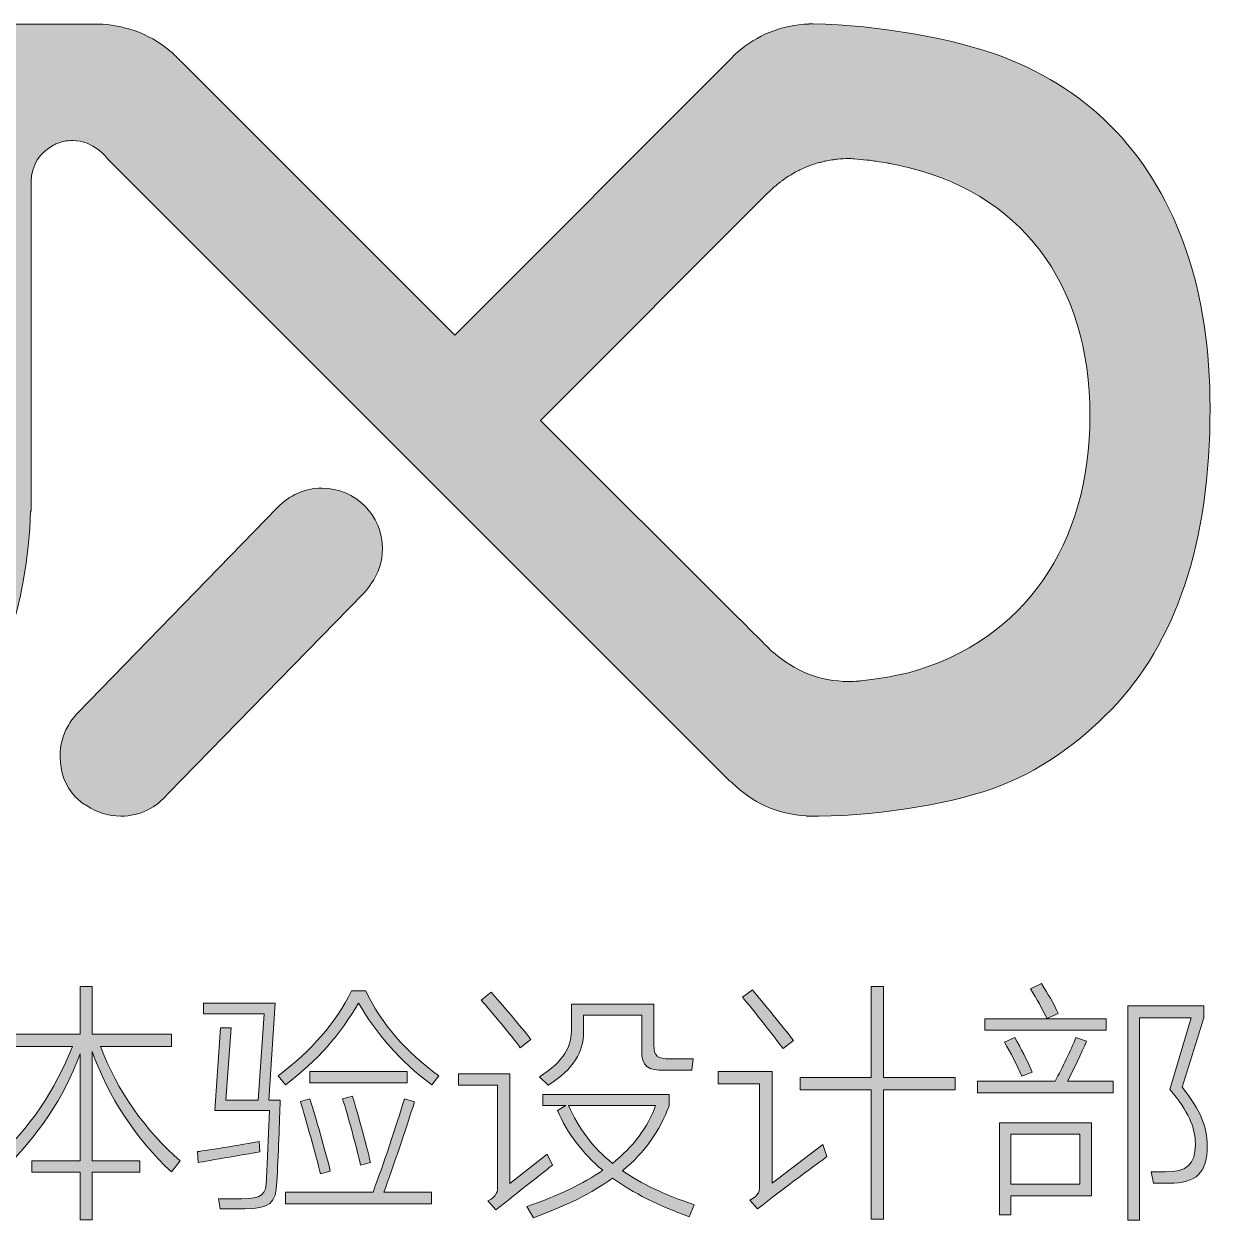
# Model space of a CAD drawing. Extents: x 96704 to 336282, y 34580 to 122302.
# Drawn here: x 167867 to 168879, y 49487 to 50508 of the extents above; entities that cross this region are included whole.
import ezdxf

# ---------------------------------------------------------------- set-up
doc = ezdxf.new("R2010")
doc.units = 0
doc.header["$LTSCALE"] = 1000
doc.header["$MEASUREMENT"] = 0
doc.layers.add('_U+56FE_U+5C42 1', color=7, linetype='Continuous')

# ---------------------------------------------------------------- blocks, each defined once
blk = doc.blocks.new('block 3')
at = {"layer": '_U+56FE_U+5C42 1'}
h = blk.add_hatch(color=251, dxfattribs=at)
h.dxf.hatch_style = 2
edge = h.paths.add_edge_path()
edge.add_spline(control_points=[(94.474, -162.055), (94.179, -162.605), (93.86, -163.107), (93.518, -163.545), (93.518, -163.545), (93.359, -163.13), (93.359, -163.13), (94.044, -162.23), (94.713, -160.851), (95.12, -159.481), (95.12, -159.481), (95.494, -159.545), (95.494, -159.545), (95.311, -160.15), (95.096, -160.748), (94.841, -161.306), (94.841, -161.306), (94.841, -166.525), (94.841, -166.525), (94.841, -166.525), (94.474, -166.525), (94.474, -166.525), (94.474, -166.525), (94.474, -162.055), (94.474, -162.055)], knot_values=[0, 0, 0, 0, 1, 1, 1, 2, 2, 2, 3, 3, 3, 4, 4, 4, 5, 5, 5, 6, 6, 6, 7, 7, 7, 8, 8, 8, 8], degree=3, periodic=0)
edge = h.paths.add_edge_path()
edge.add_spline(control_points=[(97.709, -165.115), (97.709, -165.115), (96.227, -165.115), (96.227, -165.115), (96.227, -165.115), (96.227, -164.764), (96.227, -164.764), (96.227, -164.764), (97.709, -164.764), (97.709, -164.764), (97.709, -164.764), (97.709, -161.481), (97.709, -161.481), (97.199, -162.844), (96.442, -163.975), (95.271, -165.123), (95.271, -165.123), (95.048, -164.788), (95.048, -164.788), (96.187, -163.728), (96.936, -162.612), (97.47, -161.25), (97.47, -161.25), (95.462, -161.25), (95.462, -161.25), (95.462, -161.25), (95.462, -160.875), (95.462, -160.875), (95.462, -160.875), (97.709, -160.875), (97.709, -160.875), (97.709, -160.875), (97.709, -159.409), (97.709, -159.409), (97.709, -159.409), (98.076, -159.409), (98.076, -159.409), (98.076, -159.409), (98.076, -160.875), (98.076, -160.875), (98.076, -160.875), (100.514, -160.875), (100.514, -160.875), (100.514, -160.875), (100.514, -161.25), (100.514, -161.25), (100.514, -161.25), (98.331, -161.25), (98.331, -161.25), (98.849, -162.612), (99.709, -163.832), (100.785, -164.772), (100.785, -164.772), (100.514, -165.107), (100.514, -165.107), (99.43, -164.111), (98.57, -162.78), (98.076, -161.409), (98.076, -161.409), (98.076, -164.764), (98.076, -164.764), (98.076, -164.764), (99.542, -164.764), (99.542, -164.764), (99.542, -164.764), (99.542, -165.115), (99.542, -165.115), (99.542, -165.115), (98.076, -165.115), (98.076, -165.115), (98.076, -165.115), (98.076, -166.581), (98.076, -166.581), (98.076, -166.581), (97.709, -166.581), (97.709, -166.581), (97.709, -166.581), (97.709, -165.115), (97.709, -165.115)], knot_values=[0, 0, 0, 0, 1, 1, 1, 2, 2, 2, 3, 3, 3, 4, 4, 4, 5, 5, 5, 6, 6, 6, 7, 7, 7, 8, 8, 8, 9, 9, 9, 10, 10, 10, 11, 11, 11, 12, 12, 12, 13, 13, 13, 14, 14, 14, 15, 15, 15, 16, 16, 16, 17, 17, 17, 18, 18, 18, 19, 19, 19, 20, 20, 20, 21, 21, 21, 22, 22, 22, 23, 23, 23, 24, 24, 24, 25, 25, 25, 26, 26, 26, 26], degree=3, periodic=0)
h = blk.add_hatch(color=251, dxfattribs=at)
h.dxf.hatch_style = 2
edge = h.paths.add_edge_path()
edge.add_spline(control_points=[(101.335, -164.82), (101.335, -164.82), (101.319, -164.485), (101.319, -164.485), (101.558, -164.453), (103.017, -164.214), (103.216, -164.174), (103.216, -164.174), (103.232, -164.493), (103.232, -164.493), (103.056, -164.517), (101.566, -164.78), (101.335, -164.82)], knot_values=[0, 0, 0, 0, 1, 1, 1, 2, 2, 2, 3, 3, 3, 4, 4, 4, 4], degree=3, periodic=0)
edge = h.paths.add_edge_path()
edge.add_spline(control_points=[(102.682, -165.935), (103.28, -165.935), (103.431, -165.824), (103.439, -165.306), (103.439, -165.306), (103.527, -163.218), (103.527, -163.218), (103.527, -163.218), (101.853, -163.218), (101.853, -163.218), (101.853, -163.218), (102.028, -160.676), (102.028, -160.676), (102.028, -160.676), (102.347, -160.676), (102.347, -160.676), (102.347, -160.676), (102.188, -162.907), (102.188, -162.907), (102.188, -162.907), (103.184, -162.907), (103.184, -162.907), (103.184, -162.907), (103.367, -160.246), (103.367, -160.246), (103.367, -160.246), (101.503, -160.246), (101.503, -160.246), (101.503, -160.246), (101.503, -159.919), (101.503, -159.919), (101.503, -159.919), (103.702, -159.919), (103.702, -159.919), (103.702, -159.919), (103.511, -162.907), (103.511, -162.907), (103.511, -162.907), (103.861, -162.907), (103.861, -162.907), (103.837, -163.505), (103.797, -164.652), (103.758, -165.417), (103.734, -166.079), (103.519, -166.238), (102.77, -166.238), (102.77, -166.238), (102.013, -166.238), (102.013, -166.238), (102.013, -166.238), (101.957, -165.935), (101.957, -165.935), (101.957, -165.935), (102.682, -165.935), (102.682, -165.935)], knot_values=[0, 0, 0, 0, 1, 1, 1, 2, 2, 2, 3, 3, 3, 4, 4, 4, 5, 5, 5, 6, 6, 6, 7, 7, 7, 8, 8, 8, 9, 9, 9, 10, 10, 10, 11, 11, 11, 12, 12, 12, 13, 13, 13, 14, 14, 14, 15, 15, 15, 16, 16, 16, 17, 17, 17, 18, 18, 18, 18], degree=3, periodic=0)
edge = h.paths.add_edge_path()
edge.add_spline(control_points=[(106.268, -159.919), (105.718, -160.86), (105.009, -161.688), (104.021, -162.429), (104.021, -162.429), (103.797, -162.15), (103.797, -162.15), (104.817, -161.393), (105.559, -160.525), (106.053, -159.545), (106.053, -159.545), (106.491, -159.545), (106.491, -159.545), (106.977, -160.565), (107.726, -161.417), (108.73, -162.15), (108.73, -162.15), (108.515, -162.429), (108.515, -162.429), (107.535, -161.696), (106.818, -160.867), (106.268, -159.919)], knot_values=[0, 0, 0, 0, 1, 1, 1, 2, 2, 2, 3, 3, 3, 4, 4, 4, 5, 5, 5, 6, 6, 6, 7, 7, 7, 7], degree=3, periodic=0)
edge = h.paths.add_edge_path()
edge.add_spline(control_points=[(107.049, -165.728), (107.049, -165.728), (108.507, -165.728), (108.507, -165.728), (108.507, -165.728), (108.507, -166.087), (108.507, -166.087), (108.507, -166.087), (104.021, -166.087), (104.021, -166.087), (104.021, -166.087), (104.021, -165.728), (104.021, -165.728), (104.021, -165.728), (106.714, -165.728), (106.714, -165.728), (107.017, -164.907), (107.431, -163.688), (107.678, -162.859), (107.678, -162.859), (107.989, -162.955), (107.989, -162.955), (107.742, -163.72), (107.336, -164.947), (107.049, -165.728)], knot_values=[0, 0, 0, 0, 1, 1, 1, 2, 2, 2, 3, 3, 3, 4, 4, 4, 5, 5, 5, 6, 6, 6, 7, 7, 7, 8, 8, 8, 8], degree=3, periodic=0)
edge = h.paths.add_edge_path()
edge.add_spline(control_points=[(104.483, -162.947), (104.483, -162.947), (104.77, -162.859), (104.77, -162.859), (104.945, -163.409), (105.256, -164.501), (105.399, -165.083), (105.399, -165.083), (105.096, -165.17), (105.096, -165.17), (104.953, -164.581), (104.642, -163.489), (104.483, -162.947)], knot_values=[0, 0, 0, 0, 1, 1, 1, 2, 2, 2, 3, 3, 3, 4, 4, 4, 4], degree=3, periodic=0)
h.paths.add_polyline_path([(104.77, -162.373), (104.77, -162.023), (107.766, -162.023), (107.766, -162.373)])
edge = h.paths.add_edge_path()
edge.add_spline(control_points=[(105.774, -162.859), (105.774, -162.859), (106.077, -162.78), (106.077, -162.78), (106.236, -163.266), (106.507, -164.278), (106.634, -164.82), (106.634, -164.82), (106.331, -164.899), (106.331, -164.899), (106.204, -164.358), (105.941, -163.369), (105.774, -162.859)], knot_values=[0, 0, 0, 0, 1, 1, 1, 2, 2, 2, 3, 3, 3, 4, 4, 4, 4], degree=3, periodic=0)
h = blk.add_hatch(color=251, dxfattribs=at)
h.dxf.hatch_style = 2
edge = h.paths.add_edge_path()
edge.add_spline(control_points=[(118.532, -166.246), (118.532, -166.246), (118.293, -165.975), (118.293, -165.975), (118.596, -165.824), (118.596, -165.68), (118.596, -165.505), (118.596, -165.505), (118.596, -162.397), (118.596, -162.397), (118.596, -162.397), (117.321, -162.397), (117.321, -162.397), (117.321, -162.397), (117.321, -162.023), (117.321, -162.023), (117.321, -162.023), (118.978, -162.023), (118.978, -162.023), (118.978, -162.023), (118.978, -165.449), (118.978, -165.449), (118.978, -165.449), (120.54, -164.27), (120.54, -164.27), (120.54, -164.27), (120.667, -164.637), (120.667, -164.637), (120.42, -164.82), (119.305, -165.625), (118.532, -166.246)], knot_values=[0, 0, 0, 0, 1, 1, 1, 2, 2, 2, 3, 3, 3, 4, 4, 4, 5, 5, 5, 6, 6, 6, 7, 7, 7, 8, 8, 8, 9, 9, 9, 10, 10, 10, 10], degree=3, periodic=0)
edge = h.paths.add_edge_path()
edge.add_spline(control_points=[(118.07, -159.736), (118.07, -159.736), (118.372, -159.513), (118.372, -159.513), (118.699, -159.887), (119.337, -160.692), (119.639, -161.067), (119.639, -161.067), (119.321, -161.314), (119.321, -161.314), (119.034, -160.947), (118.396, -160.126), (118.07, -159.736)], knot_values=[0, 0, 0, 0, 1, 1, 1, 2, 2, 2, 3, 3, 3, 4, 4, 4, 4], degree=3, periodic=0)
h.paths.add_polyline_path([(122.022, -162.589), (119.839, -162.589), (119.839, -162.206), (122.022, -162.206), (122.022, -159.409), (122.405, -159.409), (122.405, -162.206), (124.604, -162.206), (124.604, -162.589), (122.405, -162.589), (122.405, -166.565), (122.022, -166.565)])
h = blk.add_hatch(color=251, dxfattribs=at)
h.dxf.hatch_style = 2
edge = h.paths.add_edge_path()
edge.add_spline(control_points=[(128.062, -162.318), (128.062, -162.318), (129.465, -162.318), (129.465, -162.318), (129.465, -162.318), (129.465, -162.676), (129.465, -162.676), (129.465, -162.676), (125.289, -162.676), (125.289, -162.676), (125.289, -162.676), (125.289, -162.318), (125.289, -162.318), (125.289, -162.318), (127.68, -162.318), (127.68, -162.318), (127.911, -161.895), (128.15, -161.393), (128.317, -160.979), (128.317, -160.979), (128.644, -161.09), (128.644, -161.09), (128.477, -161.481), (128.27, -161.919), (128.062, -162.318)], knot_values=[0, 0, 0, 0, 1, 1, 1, 2, 2, 2, 3, 3, 3, 4, 4, 4, 5, 5, 5, 6, 6, 6, 7, 7, 7, 8, 8, 8, 8], degree=3, periodic=0)
h.paths.add_polyline_path([(125.52, -160.748), (125.52, -160.405), (129.25, -160.405), (129.25, -160.748)])
h.paths.add_polyline_path([(125.967, -163.601), (128.795, -163.601), (128.795, -165.84), (126.317, -165.84), (126.317, -166.429), (125.967, -166.429)])
edge = h.paths.add_edge_path()
edge.add_spline(control_points=[(126.126, -161.122), (126.126, -161.122), (126.445, -160.979), (126.445, -160.979), (126.628, -161.314), (126.803, -161.656), (126.979, -162.039), (126.979, -162.039), (126.652, -162.166), (126.652, -162.166), (126.493, -161.8), (126.325, -161.457), (126.126, -161.122)], knot_values=[0, 0, 0, 0, 1, 1, 1, 2, 2, 2, 3, 3, 3, 4, 4, 4, 4], degree=3, periodic=0)
h.paths.add_polyline_path([(126.317, -165.489), (128.437, -165.489), (128.437, -163.943), (126.317, -163.943)])
edge = h.paths.add_edge_path()
edge.add_spline(control_points=[(126.923, -159.481), (126.923, -159.481), (127.266, -159.321), (127.266, -159.321), (127.457, -159.632), (127.616, -159.903), (127.776, -160.238), (127.776, -160.238), (127.425, -160.397), (127.425, -160.397), (127.282, -160.079), (127.122, -159.8), (126.923, -159.481)], knot_values=[0, 0, 0, 0, 1, 1, 1, 2, 2, 2, 3, 3, 3, 4, 4, 4, 4], degree=3, periodic=0)
edge = h.paths.add_edge_path()
edge.add_spline(control_points=[(129.911, -160.007), (129.911, -160.007), (132.246, -160.007), (132.246, -160.007), (132.246, -160.007), (132.246, -160.373), (132.246, -160.373), (132.246, -160.373), (131.584, -162.501), (131.584, -162.501), (132.15, -163.218), (132.357, -163.712), (132.357, -164.302), (132.357, -165.131), (132.031, -165.457), (131.17, -165.457), (131.17, -165.457), (130.708, -165.457), (130.708, -165.457), (130.708, -165.457), (130.628, -165.107), (130.628, -165.107), (130.628, -165.107), (131.059, -165.107), (131.059, -165.107), (131.744, -165.107), (131.991, -164.876), (131.991, -164.254), (131.991, -163.728), (131.768, -163.234), (131.21, -162.573), (131.21, -162.573), (131.863, -160.373), (131.863, -160.373), (131.863, -160.373), (130.278, -160.373), (130.278, -160.373), (130.278, -160.373), (130.278, -166.589), (130.278, -166.589), (130.278, -166.589), (129.911, -166.589), (129.911, -166.589), (129.911, -166.589), (129.911, -160.007), (129.911, -160.007)], knot_values=[0, 0, 0, 0, 1, 1, 1, 2, 2, 2, 3, 3, 3, 4, 4, 4, 5, 5, 5, 6, 6, 6, 7, 7, 7, 8, 8, 8, 9, 9, 9, 10, 10, 10, 11, 11, 11, 12, 12, 12, 13, 13, 13, 14, 14, 14, 15, 15, 15, 15], degree=3, periodic=0)
h = blk.add_hatch(color=251, dxfattribs=at)
h.dxf.hatch_style = 2
edge = h.paths.add_edge_path()
edge.add_spline(control_points=[(110.491, -166.278), (110.491, -166.278), (110.244, -165.999), (110.244, -165.999), (110.539, -165.848), (110.539, -165.704), (110.539, -165.537), (110.539, -165.537), (110.539, -162.445), (110.539, -162.445), (110.539, -162.445), (109.344, -162.445), (109.344, -162.445), (109.344, -162.445), (109.344, -162.095), (109.344, -162.095), (109.344, -162.095), (110.922, -162.095), (110.922, -162.095), (110.922, -162.095), (110.922, -165.465), (110.922, -165.465), (110.922, -165.465), (112.069, -164.565), (112.069, -164.565), (112.069, -164.565), (112.228, -164.899), (112.228, -164.899), (112.053, -165.035), (111.185, -165.72), (110.491, -166.278)], knot_values=[0, 0, 0, 0, 1, 1, 1, 2, 2, 2, 3, 3, 3, 4, 4, 4, 5, 5, 5, 6, 6, 6, 7, 7, 7, 8, 8, 8, 9, 9, 9, 10, 10, 10, 10], degree=3, periodic=0)
edge = h.paths.add_edge_path()
edge.add_spline(control_points=[(110.037, -159.824), (110.037, -159.824), (110.34, -159.584), (110.34, -159.584), (110.651, -159.927), (111.256, -160.644), (111.567, -161.035), (111.567, -161.035), (111.24, -161.29), (111.24, -161.29), (110.954, -160.907), (110.348, -160.182), (110.037, -159.824)], knot_values=[0, 0, 0, 0, 1, 1, 1, 2, 2, 2, 3, 3, 3, 4, 4, 4, 4], degree=3, periodic=0)
edge = h.paths.add_edge_path()
edge.add_spline(control_points=[(115.814, -162.732), (115.814, -162.732), (115.814, -163.075), (115.814, -163.075), (115.527, -163.84), (115.073, -164.501), (114.38, -165.075), (114.954, -165.473), (115.679, -165.808), (116.587, -166.119), (116.587, -166.119), (116.428, -166.485), (116.428, -166.485), (115.48, -166.143), (114.707, -165.752), (114.077, -165.298), (113.448, -165.752), (112.651, -166.151), (111.647, -166.517), (111.647, -166.517), (111.44, -166.174), (111.44, -166.174), (112.396, -165.84), (113.169, -165.473), (113.774, -165.059), (113.145, -164.533), (112.691, -163.927), (112.38, -163.218), (112.38, -163.218), (112.635, -163.067), (112.635, -163.067), (112.635, -163.067), (111.934, -163.067), (111.934, -163.067), (111.934, -163.067), (111.934, -162.732), (111.934, -162.732), (111.934, -162.732), (115.814, -162.732), (115.814, -162.732)], knot_values=[0, 0, 0, 0, 1, 1, 1, 2, 2, 2, 3, 3, 3, 4, 4, 4, 5, 5, 5, 6, 6, 6, 7, 7, 7, 8, 8, 8, 9, 9, 9, 10, 10, 10, 11, 11, 11, 12, 12, 12, 13, 13, 13, 13], degree=3, periodic=0)
edge = h.paths.add_edge_path()
edge.add_spline(control_points=[(115.679, -161.983), (115.161, -161.999), (114.97, -161.863), (114.97, -161.37), (114.97, -161.37), (114.97, -160.286), (114.97, -160.286), (114.97, -160.286), (113.185, -160.286), (113.185, -160.286), (113.185, -160.286), (113.185, -160.828), (113.185, -160.828), (113.185, -161.401), (112.882, -161.951), (112.093, -162.445), (112.093, -162.445), (111.83, -162.182), (111.83, -162.182), (112.595, -161.688), (112.818, -161.274), (112.818, -160.668), (112.818, -160.668), (112.818, -159.951), (112.818, -159.951), (112.818, -159.951), (115.344, -159.951), (115.344, -159.951), (115.344, -159.951), (115.344, -161.21), (115.344, -161.21), (115.344, -161.561), (115.464, -161.632), (115.838, -161.632), (115.838, -161.632), (116.555, -161.632), (116.555, -161.632), (116.555, -161.632), (116.516, -161.983), (116.516, -161.983), (116.516, -161.983), (115.679, -161.983), (115.679, -161.983)], knot_values=[0, 0, 0, 0, 1, 1, 1, 2, 2, 2, 3, 3, 3, 4, 4, 4, 5, 5, 5, 6, 6, 6, 7, 7, 7, 8, 8, 8, 9, 9, 9, 10, 10, 10, 11, 11, 11, 12, 12, 12, 13, 13, 13, 14, 14, 14, 14], degree=3, periodic=0)
edge = h.paths.add_edge_path()
edge.add_spline(control_points=[(114.069, -164.844), (114.731, -164.326), (115.153, -163.736), (115.4, -163.067), (115.4, -163.067), (112.723, -163.067), (112.723, -163.067), (113.025, -163.768), (113.456, -164.35), (114.069, -164.844)], knot_values=[0, 0, 0, 0, 1, 1, 1, 2, 2, 2, 3, 3, 3, 3], degree=3, periodic=0)
at = {"layer": '_U+56FE_U+5C42 1', "lineweight": 0}
for points in [[(122.022, -162.589), (119.839, -162.589), (119.839, -162.206), (122.022, -162.206), (122.022, -159.409), (122.405, -159.409), (122.405, -162.206), (124.604, -162.206), (124.604, -162.589), (122.405, -162.589), (122.405, -166.565), (122.022, -166.565), (122.022, -162.589)], [(125.52, -160.748), (125.52, -160.405), (129.25, -160.405), (129.25, -160.748), (125.52, -160.748)], [(104.77, -162.373), (104.77, -162.023), (107.766, -162.023), (107.766, -162.373), (104.77, -162.373)], [(125.967, -163.601), (128.795, -163.601), (128.795, -165.84), (126.317, -165.84), (126.317, -166.429), (125.967, -166.429), (125.967, -163.601)], [(126.317, -165.489), (128.437, -165.489), (128.437, -163.943), (126.317, -163.943), (126.317, -165.489)]]:
    blk.add_lwpolyline(points, dxfattribs=at)
for points, knots in [([(97.709, -165.115), (97.709, -165.115), (96.227, -165.115), (96.227, -165.115), (96.227, -165.115), (96.227, -164.764), (96.227, -164.764), (96.227, -164.764), (97.709, -164.764), (97.709, -164.764), (97.709, -164.764), (97.709, -161.481), (97.709, -161.481), (97.199, -162.844), (96.442, -163.975), (95.271, -165.123), (95.271, -165.123), (95.048, -164.788), (95.048, -164.788), (96.187, -163.728), (96.936, -162.612), (97.47, -161.25), (97.47, -161.25), (95.462, -161.25), (95.462, -161.25), (95.462, -161.25), (95.462, -160.875), (95.462, -160.875), (95.462, -160.875), (97.709, -160.875), (97.709, -160.875), (97.709, -160.875), (97.709, -159.409), (97.709, -159.409), (97.709, -159.409), (98.076, -159.409), (98.076, -159.409), (98.076, -159.409), (98.076, -160.875), (98.076, -160.875), (98.076, -160.875), (100.514, -160.875), (100.514, -160.875), (100.514, -160.875), (100.514, -161.25), (100.514, -161.25), (100.514, -161.25), (98.331, -161.25), (98.331, -161.25), (98.849, -162.612), (99.709, -163.832), (100.785, -164.772), (100.785, -164.772), (100.514, -165.107), (100.514, -165.107), (99.43, -164.111), (98.57, -162.78), (98.076, -161.409), (98.076, -161.409), (98.076, -164.764), (98.076, -164.764), (98.076, -164.764), (99.542, -164.764), (99.542, -164.764), (99.542, -164.764), (99.542, -165.115), (99.542, -165.115), (99.542, -165.115), (98.076, -165.115), (98.076, -165.115), (98.076, -165.115), (98.076, -166.581), (98.076, -166.581), (98.076, -166.581), (97.709, -166.581), (97.709, -166.581), (97.709, -166.581), (97.709, -165.115), (97.709, -165.115)], [0, 0, 0, 0, 1, 1, 1, 2, 2, 2, 3, 3, 3, 4, 4, 4, 5, 5, 5, 6, 6, 6, 7, 7, 7, 8, 8, 8, 9, 9, 9, 10, 10, 10, 11, 11, 11, 12, 12, 12, 13, 13, 13, 14, 14, 14, 15, 15, 15, 16, 16, 16, 17, 17, 17, 18, 18, 18, 19, 19, 19, 20, 20, 20, 21, 21, 21, 22, 22, 22, 23, 23, 23, 24, 24, 24, 25, 25, 25, 26, 26, 26, 26]), ([(106.268, -159.919), (105.718, -160.86), (105.009, -161.688), (104.021, -162.429), (104.021, -162.429), (103.797, -162.15), (103.797, -162.15), (104.817, -161.393), (105.559, -160.525), (106.053, -159.545), (106.053, -159.545), (106.491, -159.545), (106.491, -159.545), (106.977, -160.565), (107.726, -161.417), (108.73, -162.15), (108.73, -162.15), (108.515, -162.429), (108.515, -162.429), (107.535, -161.696), (106.818, -160.867), (106.268, -159.919)], [0, 0, 0, 0, 1, 1, 1, 2, 2, 2, 3, 3, 3, 4, 4, 4, 5, 5, 5, 6, 6, 6, 7, 7, 7, 7]), ([(118.07, -159.736), (118.07, -159.736), (118.372, -159.513), (118.372, -159.513), (118.699, -159.887), (119.337, -160.692), (119.639, -161.067), (119.639, -161.067), (119.321, -161.314), (119.321, -161.314), (119.034, -160.947), (118.396, -160.126), (118.07, -159.736)], [0, 0, 0, 0, 1, 1, 1, 2, 2, 2, 3, 3, 3, 4, 4, 4, 4]), ([(126.923, -159.481), (126.923, -159.481), (127.266, -159.321), (127.266, -159.321), (127.457, -159.632), (127.616, -159.903), (127.776, -160.238), (127.776, -160.238), (127.425, -160.397), (127.425, -160.397), (127.282, -160.079), (127.122, -159.8), (126.923, -159.481)], [0, 0, 0, 0, 1, 1, 1, 2, 2, 2, 3, 3, 3, 4, 4, 4, 4]), ([(102.682, -165.935), (103.28, -165.935), (103.431, -165.824), (103.439, -165.306), (103.439, -165.306), (103.527, -163.218), (103.527, -163.218), (103.527, -163.218), (101.853, -163.218), (101.853, -163.218), (101.853, -163.218), (102.028, -160.676), (102.028, -160.676), (102.028, -160.676), (102.347, -160.676), (102.347, -160.676), (102.347, -160.676), (102.188, -162.907), (102.188, -162.907), (102.188, -162.907), (103.184, -162.907), (103.184, -162.907), (103.184, -162.907), (103.367, -160.246), (103.367, -160.246), (103.367, -160.246), (101.503, -160.246), (101.503, -160.246), (101.503, -160.246), (101.503, -159.919), (101.503, -159.919), (101.503, -159.919), (103.702, -159.919), (103.702, -159.919), (103.702, -159.919), (103.511, -162.907), (103.511, -162.907), (103.511, -162.907), (103.861, -162.907), (103.861, -162.907), (103.837, -163.505), (103.797, -164.652), (103.758, -165.417), (103.734, -166.079), (103.519, -166.238), (102.77, -166.238), (102.77, -166.238), (102.013, -166.238), (102.013, -166.238), (102.013, -166.238), (101.957, -165.935), (101.957, -165.935), (101.957, -165.935), (102.682, -165.935), (102.682, -165.935)], [0, 0, 0, 0, 1, 1, 1, 2, 2, 2, 3, 3, 3, 4, 4, 4, 5, 5, 5, 6, 6, 6, 7, 7, 7, 8, 8, 8, 9, 9, 9, 10, 10, 10, 11, 11, 11, 12, 12, 12, 13, 13, 13, 14, 14, 14, 15, 15, 15, 16, 16, 16, 17, 17, 17, 18, 18, 18, 18]), ([(110.037, -159.824), (110.037, -159.824), (110.34, -159.584), (110.34, -159.584), (110.651, -159.927), (111.256, -160.644), (111.567, -161.035), (111.567, -161.035), (111.24, -161.29), (111.24, -161.29), (110.954, -160.907), (110.348, -160.182), (110.037, -159.824)], [0, 0, 0, 0, 1, 1, 1, 2, 2, 2, 3, 3, 3, 4, 4, 4, 4]), ([(115.679, -161.983), (115.161, -161.999), (114.97, -161.863), (114.97, -161.37), (114.97, -161.37), (114.97, -160.286), (114.97, -160.286), (114.97, -160.286), (113.185, -160.286), (113.185, -160.286), (113.185, -160.286), (113.185, -160.828), (113.185, -160.828), (113.185, -161.401), (112.882, -161.951), (112.093, -162.445), (112.093, -162.445), (111.83, -162.182), (111.83, -162.182), (112.595, -161.688), (112.818, -161.274), (112.818, -160.668), (112.818, -160.668), (112.818, -159.951), (112.818, -159.951), (112.818, -159.951), (115.344, -159.951), (115.344, -159.951), (115.344, -159.951), (115.344, -161.21), (115.344, -161.21), (115.344, -161.561), (115.464, -161.632), (115.838, -161.632), (115.838, -161.632), (116.555, -161.632), (116.555, -161.632), (116.555, -161.632), (116.516, -161.983), (116.516, -161.983), (116.516, -161.983), (115.679, -161.983), (115.679, -161.983)], [0, 0, 0, 0, 1, 1, 1, 2, 2, 2, 3, 3, 3, 4, 4, 4, 5, 5, 5, 6, 6, 6, 7, 7, 7, 8, 8, 8, 9, 9, 9, 10, 10, 10, 11, 11, 11, 12, 12, 12, 13, 13, 13, 14, 14, 14, 14]), ([(129.911, -160.007), (129.911, -160.007), (132.246, -160.007), (132.246, -160.007), (132.246, -160.007), (132.246, -160.373), (132.246, -160.373), (132.246, -160.373), (131.584, -162.501), (131.584, -162.501), (132.15, -163.218), (132.357, -163.712), (132.357, -164.302), (132.357, -165.131), (132.031, -165.457), (131.17, -165.457), (131.17, -165.457), (130.708, -165.457), (130.708, -165.457), (130.708, -165.457), (130.628, -165.107), (130.628, -165.107), (130.628, -165.107), (131.059, -165.107), (131.059, -165.107), (131.744, -165.107), (131.991, -164.876), (131.991, -164.254), (131.991, -163.728), (131.768, -163.234), (131.21, -162.573), (131.21, -162.573), (131.863, -160.373), (131.863, -160.373), (131.863, -160.373), (130.278, -160.373), (130.278, -160.373), (130.278, -160.373), (130.278, -166.589), (130.278, -166.589), (130.278, -166.589), (129.911, -166.589), (129.911, -166.589), (129.911, -166.589), (129.911, -160.007), (129.911, -160.007)], [0, 0, 0, 0, 1, 1, 1, 2, 2, 2, 3, 3, 3, 4, 4, 4, 5, 5, 5, 6, 6, 6, 7, 7, 7, 8, 8, 8, 9, 9, 9, 10, 10, 10, 11, 11, 11, 12, 12, 12, 13, 13, 13, 14, 14, 14, 15, 15, 15, 15]), ([(128.062, -162.318), (128.062, -162.318), (129.465, -162.318), (129.465, -162.318), (129.465, -162.318), (129.465, -162.676), (129.465, -162.676), (129.465, -162.676), (125.289, -162.676), (125.289, -162.676), (125.289, -162.676), (125.289, -162.318), (125.289, -162.318), (125.289, -162.318), (127.68, -162.318), (127.68, -162.318), (127.911, -161.895), (128.15, -161.393), (128.317, -160.979), (128.317, -160.979), (128.644, -161.09), (128.644, -161.09), (128.477, -161.481), (128.27, -161.919), (128.062, -162.318)], [0, 0, 0, 0, 1, 1, 1, 2, 2, 2, 3, 3, 3, 4, 4, 4, 5, 5, 5, 6, 6, 6, 7, 7, 7, 8, 8, 8, 8]), ([(126.126, -161.122), (126.126, -161.122), (126.445, -160.979), (126.445, -160.979), (126.628, -161.314), (126.803, -161.656), (126.979, -162.039), (126.979, -162.039), (126.652, -162.166), (126.652, -162.166), (126.493, -161.8), (126.325, -161.457), (126.126, -161.122)], [0, 0, 0, 0, 1, 1, 1, 2, 2, 2, 3, 3, 3, 4, 4, 4, 4]), ([(110.491, -166.278), (110.491, -166.278), (110.244, -165.999), (110.244, -165.999), (110.539, -165.848), (110.539, -165.704), (110.539, -165.537), (110.539, -165.537), (110.539, -162.445), (110.539, -162.445), (110.539, -162.445), (109.344, -162.445), (109.344, -162.445), (109.344, -162.445), (109.344, -162.095), (109.344, -162.095), (109.344, -162.095), (110.922, -162.095), (110.922, -162.095), (110.922, -162.095), (110.922, -165.465), (110.922, -165.465), (110.922, -165.465), (112.069, -164.565), (112.069, -164.565), (112.069, -164.565), (112.228, -164.899), (112.228, -164.899), (112.053, -165.035), (111.185, -165.72), (110.491, -166.278)], [0, 0, 0, 0, 1, 1, 1, 2, 2, 2, 3, 3, 3, 4, 4, 4, 5, 5, 5, 6, 6, 6, 7, 7, 7, 8, 8, 8, 9, 9, 9, 10, 10, 10, 10]), ([(118.532, -166.246), (118.532, -166.246), (118.293, -165.975), (118.293, -165.975), (118.596, -165.824), (118.596, -165.68), (118.596, -165.505), (118.596, -165.505), (118.596, -162.397), (118.596, -162.397), (118.596, -162.397), (117.321, -162.397), (117.321, -162.397), (117.321, -162.397), (117.321, -162.023), (117.321, -162.023), (117.321, -162.023), (118.978, -162.023), (118.978, -162.023), (118.978, -162.023), (118.978, -165.449), (118.978, -165.449), (118.978, -165.449), (120.54, -164.27), (120.54, -164.27), (120.54, -164.27), (120.667, -164.637), (120.667, -164.637), (120.42, -164.82), (119.305, -165.625), (118.532, -166.246)], [0, 0, 0, 0, 1, 1, 1, 2, 2, 2, 3, 3, 3, 4, 4, 4, 5, 5, 5, 6, 6, 6, 7, 7, 7, 8, 8, 8, 9, 9, 9, 10, 10, 10, 10]), ([(107.049, -165.728), (107.049, -165.728), (108.507, -165.728), (108.507, -165.728), (108.507, -165.728), (108.507, -166.087), (108.507, -166.087), (108.507, -166.087), (104.021, -166.087), (104.021, -166.087), (104.021, -166.087), (104.021, -165.728), (104.021, -165.728), (104.021, -165.728), (106.714, -165.728), (106.714, -165.728), (107.017, -164.907), (107.431, -163.688), (107.678, -162.859), (107.678, -162.859), (107.989, -162.955), (107.989, -162.955), (107.742, -163.72), (107.336, -164.947), (107.049, -165.728)], [0, 0, 0, 0, 1, 1, 1, 2, 2, 2, 3, 3, 3, 4, 4, 4, 5, 5, 5, 6, 6, 6, 7, 7, 7, 8, 8, 8, 8]), ([(104.483, -162.947), (104.483, -162.947), (104.77, -162.859), (104.77, -162.859), (104.945, -163.409), (105.256, -164.501), (105.399, -165.083), (105.399, -165.083), (105.096, -165.17), (105.096, -165.17), (104.953, -164.581), (104.642, -163.489), (104.483, -162.947)], [0, 0, 0, 0, 1, 1, 1, 2, 2, 2, 3, 3, 3, 4, 4, 4, 4]), ([(105.774, -162.859), (105.774, -162.859), (106.077, -162.78), (106.077, -162.78), (106.236, -163.266), (106.507, -164.278), (106.634, -164.82), (106.634, -164.82), (106.331, -164.899), (106.331, -164.899), (106.204, -164.358), (105.941, -163.369), (105.774, -162.859)], [0, 0, 0, 0, 1, 1, 1, 2, 2, 2, 3, 3, 3, 4, 4, 4, 4]), ([(115.814, -162.732), (115.814, -162.732), (115.814, -163.075), (115.814, -163.075), (115.527, -163.84), (115.073, -164.501), (114.38, -165.075), (114.954, -165.473), (115.679, -165.808), (116.587, -166.119), (116.587, -166.119), (116.428, -166.485), (116.428, -166.485), (115.48, -166.143), (114.707, -165.752), (114.077, -165.298), (113.448, -165.752), (112.651, -166.151), (111.647, -166.517), (111.647, -166.517), (111.44, -166.174), (111.44, -166.174), (112.396, -165.84), (113.169, -165.473), (113.774, -165.059), (113.145, -164.533), (112.691, -163.927), (112.38, -163.218), (112.38, -163.218), (112.635, -163.067), (112.635, -163.067), (112.635, -163.067), (111.934, -163.067), (111.934, -163.067), (111.934, -163.067), (111.934, -162.732), (111.934, -162.732), (111.934, -162.732), (115.814, -162.732), (115.814, -162.732)], [0, 0, 0, 0, 1, 1, 1, 2, 2, 2, 3, 3, 3, 4, 4, 4, 5, 5, 5, 6, 6, 6, 7, 7, 7, 8, 8, 8, 9, 9, 9, 10, 10, 10, 11, 11, 11, 12, 12, 12, 13, 13, 13, 13]), ([(114.069, -164.844), (114.731, -164.326), (115.153, -163.736), (115.4, -163.067), (115.4, -163.067), (112.723, -163.067), (112.723, -163.067), (113.025, -163.768), (113.456, -164.35), (114.069, -164.844)], [0, 0, 0, 0, 1, 1, 1, 2, 2, 2, 3, 3, 3, 3]), ([(101.335, -164.82), (101.335, -164.82), (101.319, -164.485), (101.319, -164.485), (101.558, -164.453), (103.017, -164.214), (103.216, -164.174), (103.216, -164.174), (103.232, -164.493), (103.232, -164.493), (103.056, -164.517), (101.566, -164.78), (101.335, -164.82)], [0, 0, 0, 0, 1, 1, 1, 2, 2, 2, 3, 3, 3, 4, 4, 4, 4])]:
    blk.add_open_spline(points, degree=3, knots=knots, dxfattribs=at)

msp = doc.modelspace()

# ---------------------------------------------------------------- hatches: boundary and pattern name
at = {"layer": '_U+56FE_U+5C42 1'}
h = msp.add_hatch(color=256, dxfattribs=at)
h.dxf.hatch_style = 2
edge = h.paths.add_edge_path()
edge.add_spline(control_points=[(168858.6, 50314.6), (168845.1, 50354.3), (168825.2, 50388.1), (168799, 50416), (168772.8, 50443.9), (168740.3, 50465.2), (168701.6, 50480.1), (168663.6, 50494.7), (168595.7, 50507.4), (168540.3, 50508), (168539.9, 50508), (168539.6, 50508), (168539.3, 50508), (168539, 50508), (168538.9, 50508), (168538.6, 50508), (168538, 50508), (168537.3, 50508), (168536.6, 50508), (168536.6, 50508), (168536.6, 50507.9), (168536.6, 50507.9), (168513.3, 50507.3), (168492, 50498.3), (168475.7, 50483.8), (168475.3, 50483.4), (168474.8, 50483.1), (168474.3, 50482.7), (168474.3, 50482.7), (168472.1, 50480.5), (168472.1, 50480.5), (168471.9, 50480.2), (168471.6, 50480), (168471.4, 50479.7), (168471.4, 50479.7), (168234.6, 50242.6), (168234.6, 50242.6), (168234.6, 50242.6), (168000.7, 50476.2), (168000.7, 50476.2), (167999.8, 50477.1), (167998.8, 50478.1), (167997.7, 50479.2), (167996, 50481), (167994.2, 50482.6), (167992.5, 50484.1), (167972, 50502.1), (167948.3, 50506.7), (167934.2, 50507.7), (167934.2, 50507.7), (167932.5, 50507.7), (167932.5, 50507.7), (167932.3, 50507.7), (167932, 50507.7), (167931.8, 50507.8), (167931.8, 50507.8), (167930.2, 50507.8), (167930.2, 50507.8), (167928.3, 50507.8), (167927.2, 50507.8), (167927.2, 50507.8), (167927.2, 50507.8), (167927.3, 50507.8), (167927.3, 50507.8), (167927.3, 50507.8), (167816.9, 50507.8), (167816.9, 50507.8), (167816.8, 50507.8), (167816.6, 50507.7), (167816.5, 50507.7), (167816.5, 50507.7), (167816.5, 50507.7), (167816.4, 50507.7), (167785.1, 50507.7), (167759.6, 50482.3), (167759.6, 50450.9), (167759.6, 50450.8), (167759.6, 50450.7), (167759.6, 50450.7), (167759.4, 50448.9), (167759.3, 50447.1), (167759.3, 50445.4), (167759.3, 50445.4), (167760.8, 50108), (167760.8, 50108), (167759.9, 49983.5), (167703.6, 49941), (167618.3, 49940.5), (167533.9, 49942.1), (167470.4, 49981.2), (167470.4, 50108), (167470.4, 50108), (167470.4, 50121.9), (167470.4, 50121.9), (167470.4, 50121.9), (167470.4, 50451.1), (167470.4, 50451.1), (167470.4, 50451.6), (167470.4, 50452), (167470.4, 50452.5), (167469.5, 50483.1), (167444.5, 50507.7), (167413.6, 50507.7), (167382.8, 50507.7), (167357.8, 50483.1), (167356.9, 50452.5), (167356.9, 50452), (167356.8, 50451.6), (167356.8, 50451.1), (167356.8, 50451.1), (167356.8, 50450.9), (167356.8, 50450.9), (167356.8, 50450.9), (167356.8, 50450.9), (167356.8, 50450.9), (167356.8, 50450.9), (167356.8, 50450.9), (167356.8, 50450.9), (167356.8, 50450.9), (167358.2, 50121.9), (167358.2, 50121.9), (167358.2, 50121.9), (167358.2, 50121.9), (167358.2, 50121.9), (167358.2, 50121.9), (167358.2, 50108), (167358.2, 50108), (167358.2, 50104.4), (167358.3, 50100.9), (167358.3, 50097.4), (167358.3, 50097.4), (167358.4, 50092.4), (167358.4, 50092.4), (167358.4, 50092.4), (167358.4, 50092.4), (167358.4, 50092.4), (167363.7, 49929.3), (167452.6, 49832.1), (167615.4, 49832.1), (167780.9, 49832.1), (167866.7, 49928.1), (167872.6, 50092.4), (167872.6, 50092.4), (167873, 50092.4), (167873, 50092.4), (167873, 50092.4), (167873, 50111), (167873, 50111), (167873, 50111), (167873, 50121.9), (167873, 50121.9), (167873, 50121.9), (167873, 50372.2), (167873, 50372.2), (167873, 50372.2), (167873, 50372.2), (167873, 50372.2), (167873, 50372.6), (167873, 50373), (167873, 50373.5), (167873, 50387.1), (167880.8, 50398.8), (167892.1, 50404.6), (167892.8, 50405), (167893.5, 50405.3), (167894.2, 50405.6), (167894.2, 50405.6), (167894.3, 50405.7), (167894.4, 50405.7), (167898.5, 50407.5), (167903.1, 50408.6), (167908.5, 50408.6), (167926.5, 50408.6), (167938.2, 50393), (167938.2, 50393), (167938.2, 50393), (168469.3, 49862), (168469.3, 49862), (168469.9, 49861.5), (168470.6, 49861), (168471.2, 49860.6), (168487.5, 49844.1), (168509.8, 49833.5), (168534.6, 49832.3), (168534.6, 49832.3), (168534.6, 49832.1), (168534.6, 49832.1), (168590.3, 49831.4), (168653, 49841.5), (168693, 49855.5), (168733.1, 49869.5), (168766.9, 49894.7), (168794.5, 49922.9), (168822, 49951.1), (168843, 49986.7), (168857.4, 50029.6), (168871.7, 50072.5), (168878.9, 50122.7), (168878.9, 50180.2), (168878.9, 50230.1), (168872.1, 50275), (168858.6, 50314.6)], knot_values=[0, 0, 0, 0, 1, 1, 1, 2, 2, 2, 3, 3, 3, 4, 4, 4, 5, 5, 5, 6, 6, 6, 7, 7, 7, 8, 8, 8, 9, 9, 9, 10, 10, 10, 11, 11, 11, 12, 12, 12, 13, 13, 13, 14, 14, 14, 15, 15, 15, 16, 16, 16, 17, 17, 17, 18, 18, 18, 19, 19, 19, 20, 20, 20, 21, 21, 21, 22, 22, 22, 23, 23, 23, 24, 24, 24, 25, 25, 25, 26, 26, 26, 27, 27, 27, 28, 28, 28, 29, 29, 29, 30, 30, 30, 31, 31, 31, 32, 32, 32, 33, 33, 33, 34, 34, 34, 35, 35, 35, 36, 36, 36, 37, 37, 37, 38, 38, 38, 39, 39, 39, 40, 40, 40, 41, 41, 41, 42, 42, 42, 43, 43, 43, 44, 44, 44, 45, 45, 45, 46, 46, 46, 47, 47, 47, 48, 48, 48, 49, 49, 49, 50, 50, 50, 51, 51, 51, 52, 52, 52, 53, 53, 53, 54, 54, 54, 55, 55, 55, 56, 56, 56, 57, 57, 57, 58, 58, 58, 59, 59, 59, 60, 60, 60, 61, 61, 61, 62, 62, 62, 63, 63, 63, 64, 64, 64, 65, 65, 65, 66, 66, 66, 67, 67, 67, 67], degree=3, periodic=0)
edge = h.paths.add_edge_path()
edge.add_spline(control_points=[(168622.7, 49954.8), (168613.5, 49952.5), (168599.4, 49949.6), (168581.2, 49947.6), (168580.7, 49947.5), (168580.2, 49947.5), (168579.7, 49947.4), (168579.3, 49947.4), (168578.9, 49947.3), (168578.5, 49947.3), (168578.5, 49947.3), (168578.5, 49947.4), (168578.5, 49947.4), (168575.9, 49947.1), (168573.2, 49947), (168570.6, 49947), (168545.9, 49947), (168523.5, 49956.4), (168506.5, 49971.7), (168506.4, 49971.6), (168506.3, 49971.6), (168506.2, 49971.6), (168505.3, 49972.3), (168485.1, 49992.6), (168477.8, 50000.1), (168477.7, 50000), (168477.7, 50000), (168477.7, 50000), (168477.7, 50000), (168307.6, 50169.8), (168307.6, 50169.8), (168307.6, 50169.8), (168502.2, 50364.5), (168502.2, 50364.5), (168502.2, 50364.5), (168502.3, 50364.4), (168502.3, 50364.4), (168503.8, 50366), (168505.5, 50367.4), (168507.1, 50368.9), (168508.7, 50370.3), (168510.4, 50371.7), (168512.2, 50373.1), (168512.8, 50373.5), (168513.4, 50374), (168514, 50374.5), (168515.7, 50375.7), (168517.4, 50376.9), (168519.2, 50378.1), (168519.9, 50378.5), (168520.7, 50379), (168521.4, 50379.4), (168523.2, 50380.5), (168524.9, 50381.5), (168526.7, 50382.4), (168527.6, 50382.9), (168528.6, 50383.3), (168529.5, 50383.8), (168531.2, 50384.6), (168532.9, 50385.4), (168534.7, 50386.1), (168535.8, 50386.6), (168537, 50387), (168538.2, 50387.4), (168539.8, 50388), (168541.4, 50388.6), (168543.1, 50389.1), (168544.5, 50389.5), (168546, 50389.8), (168547.4, 50390.2), (168548.9, 50390.6), (168550.4, 50391), (168551.9, 50391.3), (168553.7, 50391.6), (168555.6, 50391.9), (168557.5, 50392.1), (168558.7, 50392.3), (168559.8, 50392.5), (168561, 50392.7), (168564.2, 50393), (168567.3, 50393.1), (168570.6, 50393.1), (168572.1, 50393.1), (168573.7, 50393.1), (168575.2, 50393), (168578.8, 50392.7), (168582.4, 50392.3), (168586, 50391.9), (168586.7, 50391.8), (168587.5, 50391.8), (168588.2, 50391.7), (168590.1, 50391.4), (168592.1, 50391.1), (168594, 50390.9), (168597.5, 50390.3), (168600.9, 50389.8), (168604, 50389.3), (168605, 50389.1), (168605.9, 50388.9), (168606.9, 50388.7), (168608.9, 50388.4), (168610.8, 50388), (168612.7, 50387.6), (168717.1, 50365.4), (168776.4, 50287.3), (168776.4, 50173.6), (168776.4, 50063.9), (168720.6, 49982), (168622.7, 49954.8)], knot_values=[0, 0, 0, 0, 1, 1, 1, 2, 2, 2, 3, 3, 3, 4, 4, 4, 5, 5, 5, 6, 6, 6, 7, 7, 7, 8, 8, 8, 9, 9, 9, 10, 10, 10, 11, 11, 11, 12, 12, 12, 13, 13, 13, 14, 14, 14, 15, 15, 15, 16, 16, 16, 17, 17, 17, 18, 18, 18, 19, 19, 19, 20, 20, 20, 21, 21, 21, 22, 22, 22, 23, 23, 23, 24, 24, 24, 25, 25, 25, 26, 26, 26, 27, 27, 27, 28, 28, 28, 29, 29, 29, 30, 30, 30, 31, 31, 31, 32, 32, 32, 33, 33, 33, 34, 34, 34, 35, 35, 35, 36, 36, 36, 36], degree=3, periodic=0)
h = msp.add_hatch(color=30, dxfattribs=at)
h.dxf.hatch_style = 2
edge = h.paths.add_edge_path()
edge.add_spline(control_points=[(168163.2, 50030.5), (168169.2, 50038.9), (168172.8, 50049.2), (168172.8, 50060.3), (168172.8, 50088.8), (168149.6, 50111.9), (168121.1, 50111.9), (168106.3, 50111.9), (168092.9, 50105.6), (168083.5, 50095.7), (168083.4, 50095.6), (168083.2, 50095.5), (168083.1, 50095.3), (168083.1, 50095.3), (167912.6, 49920.1), (167912.6, 49920.1), (167909.3, 49916.8), (167906.5, 49912.8), (167904.2, 49908.5), (167900.1, 49901.1), (167897.8, 49892.7), (167897.8, 49883.7), (167897.8, 49883.3), (167897.9, 49882.9), (167897.9, 49882.6), (167897.8, 49870.1), (167901.9, 49857.5), (167911.3, 49848.1), (167914.1, 49845.2), (167917.3, 49842.9), (167920.7, 49840.9), (167928.9, 49835.4), (167938.9, 49832.1), (167949.6, 49832.1), (167965.7, 49832.1), (167980.1, 49839.5), (167989.6, 49851.1), (167989.6, 49851.1), (168156.6, 50022), (168156.6, 50022), (168159.1, 50024.5), (168161.3, 50027.4), (168163.2, 50030.5)], knot_values=[0, 0, 0, 0, 1, 1, 1, 2, 2, 2, 3, 3, 3, 4, 4, 4, 5, 5, 5, 6, 6, 6, 7, 7, 7, 8, 8, 8, 9, 9, 9, 10, 10, 10, 11, 11, 11, 12, 12, 12, 13, 13, 13, 14, 14, 14, 14], degree=3, periodic=0)

# ---------------------------------------------------------------- linework, layer by layer
at = {"layer": '_U+56FE_U+5C42 1', "lineweight": 0}
for points, knots in [([(168858.6, 50314.6), (168845.1, 50354.3), (168825.2, 50388.1), (168799, 50416), (168772.8, 50443.9), (168740.3, 50465.2), (168701.6, 50480.1), (168663.6, 50494.7), (168595.7, 50507.4), (168540.3, 50508), (168539.9, 50508), (168539.6, 50508), (168539.3, 50508), (168539, 50508), (168538.9, 50508), (168538.6, 50508), (168538, 50508), (168537.3, 50508), (168536.6, 50508), (168536.6, 50508), (168536.6, 50507.9), (168536.6, 50507.9), (168513.3, 50507.3), (168492, 50498.3), (168475.7, 50483.8), (168475.3, 50483.4), (168474.8, 50483.1), (168474.3, 50482.7), (168474.3, 50482.7), (168472.1, 50480.5), (168472.1, 50480.5), (168471.9, 50480.2), (168471.6, 50480), (168471.4, 50479.7), (168471.4, 50479.7), (168234.6, 50242.6), (168234.6, 50242.6), (168234.6, 50242.6), (168000.7, 50476.2), (168000.7, 50476.2), (167999.8, 50477.1), (167998.8, 50478.1), (167997.7, 50479.2), (167996, 50481), (167994.2, 50482.6), (167992.5, 50484.1), (167972, 50502.1), (167948.3, 50506.7), (167934.2, 50507.7), (167934.2, 50507.7), (167932.5, 50507.7), (167932.5, 50507.7), (167932.3, 50507.7), (167932, 50507.7), (167931.8, 50507.8), (167931.8, 50507.8), (167930.2, 50507.8), (167930.2, 50507.8), (167928.3, 50507.8), (167927.2, 50507.8), (167927.2, 50507.8), (167927.2, 50507.8), (167927.3, 50507.8), (167927.3, 50507.8), (167927.3, 50507.8), (167816.9, 50507.8), (167816.9, 50507.8), (167816.8, 50507.8), (167816.6, 50507.7), (167816.5, 50507.7), (167816.5, 50507.7), (167816.5, 50507.7), (167816.4, 50507.7), (167785.1, 50507.7), (167759.6, 50482.3), (167759.6, 50450.9), (167759.6, 50450.8), (167759.6, 50450.7), (167759.6, 50450.7), (167759.4, 50448.9), (167759.3, 50447.1), (167759.3, 50445.4), (167759.3, 50445.4), (167760.8, 50108), (167760.8, 50108), (167759.9, 49983.5), (167703.6, 49941), (167618.3, 49940.5), (167533.9, 49942.1), (167470.4, 49981.2), (167470.4, 50108), (167470.4, 50108), (167470.4, 50121.9), (167470.4, 50121.9), (167470.4, 50121.9), (167470.4, 50451.1), (167470.4, 50451.1), (167470.4, 50451.6), (167470.4, 50452), (167470.4, 50452.5), (167469.5, 50483.1), (167444.5, 50507.7), (167413.6, 50507.7), (167382.8, 50507.7), (167357.8, 50483.1), (167356.9, 50452.5), (167356.9, 50452), (167356.8, 50451.6), (167356.8, 50451.1), (167356.8, 50451.1), (167356.8, 50450.9), (167356.8, 50450.9), (167356.8, 50450.9), (167356.8, 50450.9), (167356.8, 50450.9), (167356.8, 50450.9), (167356.8, 50450.9), (167356.8, 50450.9), (167356.8, 50450.9), (167358.2, 50121.9), (167358.2, 50121.9), (167358.2, 50121.9), (167358.2, 50121.9), (167358.2, 50121.9), (167358.2, 50121.9), (167358.2, 50108), (167358.2, 50108), (167358.2, 50104.4), (167358.3, 50100.9), (167358.3, 50097.4), (167358.3, 50097.4), (167358.4, 50092.4), (167358.4, 50092.4), (167358.4, 50092.4), (167358.4, 50092.4), (167358.4, 50092.4), (167363.7, 49929.3), (167452.6, 49832.1), (167615.4, 49832.1), (167780.9, 49832.1), (167866.7, 49928.1), (167872.6, 50092.4), (167872.6, 50092.4), (167873, 50092.4), (167873, 50092.4), (167873, 50092.4), (167873, 50111), (167873, 50111), (167873, 50111), (167873, 50121.9), (167873, 50121.9), (167873, 50121.9), (167873, 50372.2), (167873, 50372.2), (167873, 50372.2), (167873, 50372.2), (167873, 50372.2), (167873, 50372.6), (167873, 50373), (167873, 50373.5), (167873, 50387.1), (167880.8, 50398.8), (167892.1, 50404.6), (167892.8, 50405), (167893.5, 50405.3), (167894.2, 50405.6), (167894.2, 50405.6), (167894.3, 50405.7), (167894.4, 50405.7), (167898.5, 50407.5), (167903.1, 50408.6), (167908.5, 50408.6), (167926.5, 50408.6), (167938.2, 50393), (167938.2, 50393), (167938.2, 50393), (168469.3, 49862), (168469.3, 49862), (168469.9, 49861.5), (168470.6, 49861), (168471.2, 49860.6), (168487.5, 49844.1), (168509.8, 49833.5), (168534.6, 49832.3), (168534.6, 49832.3), (168534.6, 49832.1), (168534.6, 49832.1), (168590.3, 49831.4), (168653, 49841.5), (168693, 49855.5), (168733.1, 49869.5), (168766.9, 49894.7), (168794.5, 49922.9), (168822, 49951.1), (168843, 49986.7), (168857.4, 50029.6), (168871.7, 50072.5), (168878.9, 50122.7), (168878.9, 50180.2), (168878.9, 50230.1), (168872.1, 50275), (168858.6, 50314.6)], [0, 0, 0, 0, 1, 1, 1, 2, 2, 2, 3, 3, 3, 4, 4, 4, 5, 5, 5, 6, 6, 6, 7, 7, 7, 8, 8, 8, 9, 9, 9, 10, 10, 10, 11, 11, 11, 12, 12, 12, 13, 13, 13, 14, 14, 14, 15, 15, 15, 16, 16, 16, 17, 17, 17, 18, 18, 18, 19, 19, 19, 20, 20, 20, 21, 21, 21, 22, 22, 22, 23, 23, 23, 24, 24, 24, 25, 25, 25, 26, 26, 26, 27, 27, 27, 28, 28, 28, 29, 29, 29, 30, 30, 30, 31, 31, 31, 32, 32, 32, 33, 33, 33, 34, 34, 34, 35, 35, 35, 36, 36, 36, 37, 37, 37, 38, 38, 38, 39, 39, 39, 40, 40, 40, 41, 41, 41, 42, 42, 42, 43, 43, 43, 44, 44, 44, 45, 45, 45, 46, 46, 46, 47, 47, 47, 48, 48, 48, 49, 49, 49, 50, 50, 50, 51, 51, 51, 52, 52, 52, 53, 53, 53, 54, 54, 54, 55, 55, 55, 56, 56, 56, 57, 57, 57, 58, 58, 58, 59, 59, 59, 60, 60, 60, 61, 61, 61, 62, 62, 62, 63, 63, 63, 64, 64, 64, 65, 65, 65, 66, 66, 66, 67, 67, 67, 67]), ([(168622.7, 49954.8), (168613.5, 49952.5), (168599.4, 49949.6), (168581.2, 49947.6), (168580.7, 49947.5), (168580.2, 49947.5), (168579.7, 49947.4), (168579.3, 49947.4), (168578.9, 49947.3), (168578.5, 49947.3), (168578.5, 49947.3), (168578.5, 49947.4), (168578.5, 49947.4), (168575.9, 49947.1), (168573.2, 49947), (168570.6, 49947), (168545.9, 49947), (168523.5, 49956.4), (168506.5, 49971.7), (168506.4, 49971.6), (168506.3, 49971.6), (168506.2, 49971.6), (168505.3, 49972.3), (168485.1, 49992.6), (168477.8, 50000.1), (168477.7, 50000), (168477.7, 50000), (168477.7, 50000), (168477.7, 50000), (168307.6, 50169.8), (168307.6, 50169.8), (168307.6, 50169.8), (168502.2, 50364.5), (168502.2, 50364.5), (168502.2, 50364.5), (168502.3, 50364.4), (168502.3, 50364.4), (168503.8, 50366), (168505.5, 50367.4), (168507.1, 50368.9), (168508.7, 50370.3), (168510.4, 50371.7), (168512.2, 50373.1), (168512.8, 50373.5), (168513.4, 50374), (168514, 50374.5), (168515.7, 50375.7), (168517.4, 50376.9), (168519.2, 50378.1), (168519.9, 50378.5), (168520.7, 50379), (168521.4, 50379.4), (168523.2, 50380.5), (168524.9, 50381.5), (168526.7, 50382.4), (168527.6, 50382.9), (168528.6, 50383.3), (168529.5, 50383.8), (168531.2, 50384.6), (168532.9, 50385.4), (168534.7, 50386.1), (168535.8, 50386.6), (168537, 50387), (168538.2, 50387.4), (168539.8, 50388), (168541.4, 50388.6), (168543.1, 50389.1), (168544.5, 50389.5), (168546, 50389.8), (168547.4, 50390.2), (168548.9, 50390.6), (168550.4, 50391), (168551.9, 50391.3), (168553.7, 50391.6), (168555.6, 50391.9), (168557.5, 50392.1), (168558.7, 50392.3), (168559.8, 50392.5), (168561, 50392.7), (168564.2, 50393), (168567.3, 50393.1), (168570.6, 50393.1), (168572.1, 50393.1), (168573.7, 50393.1), (168575.2, 50393), (168578.8, 50392.7), (168582.4, 50392.3), (168586, 50391.9), (168586.7, 50391.8), (168587.5, 50391.8), (168588.2, 50391.7), (168590.1, 50391.4), (168592.1, 50391.1), (168594, 50390.9), (168597.5, 50390.3), (168600.9, 50389.8), (168604, 50389.3), (168605, 50389.1), (168605.9, 50388.9), (168606.9, 50388.7), (168608.9, 50388.4), (168610.8, 50388), (168612.7, 50387.6), (168717.1, 50365.4), (168776.4, 50287.3), (168776.4, 50173.6), (168776.4, 50063.9), (168720.6, 49982), (168622.7, 49954.8)], [0, 0, 0, 0, 1, 1, 1, 2, 2, 2, 3, 3, 3, 4, 4, 4, 5, 5, 5, 6, 6, 6, 7, 7, 7, 8, 8, 8, 9, 9, 9, 10, 10, 10, 11, 11, 11, 12, 12, 12, 13, 13, 13, 14, 14, 14, 15, 15, 15, 16, 16, 16, 17, 17, 17, 18, 18, 18, 19, 19, 19, 20, 20, 20, 21, 21, 21, 22, 22, 22, 23, 23, 23, 24, 24, 24, 25, 25, 25, 26, 26, 26, 27, 27, 27, 28, 28, 28, 29, 29, 29, 30, 30, 30, 31, 31, 31, 32, 32, 32, 33, 33, 33, 34, 34, 34, 35, 35, 35, 36, 36, 36, 36]), ([(168163.2, 50030.5), (168169.2, 50038.9), (168172.8, 50049.2), (168172.8, 50060.3), (168172.8, 50088.8), (168149.6, 50111.9), (168121.1, 50111.9), (168106.3, 50111.9), (168092.9, 50105.6), (168083.5, 50095.7), (168083.4, 50095.6), (168083.2, 50095.5), (168083.1, 50095.3), (168083.1, 50095.3), (167912.6, 49920.1), (167912.6, 49920.1), (167909.3, 49916.8), (167906.5, 49912.8), (167904.2, 49908.5), (167900.1, 49901.1), (167897.8, 49892.7), (167897.8, 49883.7), (167897.8, 49883.3), (167897.9, 49882.9), (167897.9, 49882.6), (167897.8, 49870.1), (167901.9, 49857.5), (167911.3, 49848.1), (167914.1, 49845.2), (167917.3, 49842.9), (167920.7, 49840.9), (167928.9, 49835.4), (167938.9, 49832.1), (167949.6, 49832.1), (167965.7, 49832.1), (167980.1, 49839.5), (167989.6, 49851.1), (167989.6, 49851.1), (168156.6, 50022), (168156.6, 50022), (168159.1, 50024.5), (168161.3, 50027.4), (168163.2, 50030.5)], [0, 0, 0, 0, 1, 1, 1, 2, 2, 2, 3, 3, 3, 4, 4, 4, 5, 5, 5, 6, 6, 6, 7, 7, 7, 8, 8, 8, 9, 9, 9, 10, 10, 10, 11, 11, 11, 12, 12, 12, 13, 13, 13, 14, 14, 14, 14])]:
    msp.add_open_spline(points, degree=3, knots=knots, dxfattribs=at)

# ---------------------------------------------------------------- block references
at = {"layer": '_U+56FE_U+5C42 1', "xscale": 27.75538442231212, "yscale": 27.75538442231212, "zscale": 27.75538442231212}
msp.add_blockref('block 3', (165202.9, 54111.2), dxfattribs=at)

doc.saveas('drawing.dxf')
